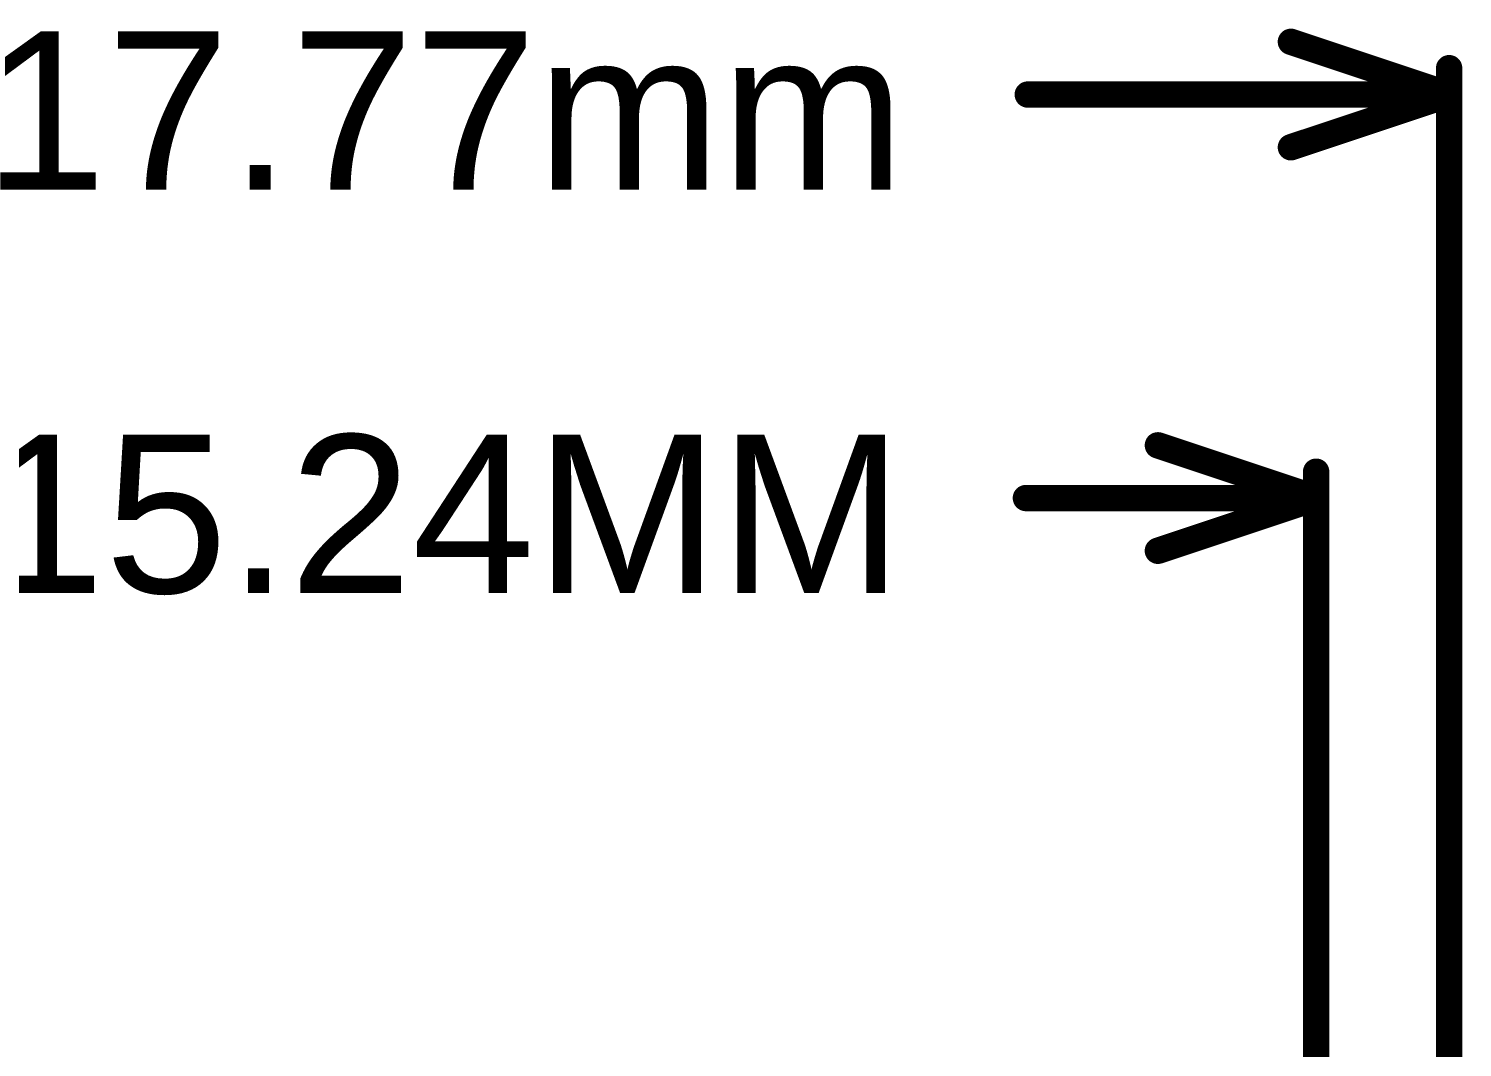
# Model space of a CAD drawing. Header units: millimetres. Extents: x 83.1 to 113.9, y 69.5 to 112.2.
# Drawn here: x 95.22 to 109.03, y 102.43 to 112.24 of the extents above; entities that cross this region are included whole.
import ezdxf

# ---------------------------------------------------------------- set-up
doc = ezdxf.new("R2010")
doc.units = ezdxf.units.MM
doc.layers.add('Mechanical15', color=56, linetype='Continuous')
doc.styles.add('Arial', font='arial.ttf', dxfattribs={"height": 0.2})

msp = doc.modelspace()

# ---------------------------------------------------------------- linework, layer by layer
at = {"layer": 'Mechanical15', "const_width": 0.254}
for points in [[(107.376, 112.116), (108.9, 111.608)], [(108.9, 100.401), (108.9, 111.862)], [(104.842, 111.608), (108.9, 111.608)], [(107.376, 111.1), (108.9, 111.608)], [(106.096, 108.229), (107.62, 107.721)], [(107.62, 95.289), (107.62, 107.975)], [(104.824, 107.721), (107.62, 107.721)], [(106.096, 107.213), (107.62, 107.721)]]:
    msp.add_lwpolyline(points, dxfattribs=at)
at = {"layer": 'Mechanical15', "const_width": 0.127}
for points in [[(107.313, 112.116, 1), (107.44, 112.116, 1)], [(108.837, 111.862, 1), (108.964, 111.862, 1)], [(104.779, 111.608, 1), (104.906, 111.608, 1)], [(108.837, 111.608, 1), (108.964, 111.608, 1)], [(108.837, 111.608, 1), (108.964, 111.608, 1)], [(108.837, 111.608, 1), (108.964, 111.608, 1)], [(107.313, 111.1, 1), (107.44, 111.1, 1)], [(106.032, 108.229, 1), (106.159, 108.229, 1)], [(107.556, 107.975, 1), (107.683, 107.975, 1)], [(104.761, 107.721, 1), (104.888, 107.721, 1)], [(107.556, 107.721, 1), (107.683, 107.721, 1)], [(107.556, 107.721, 1), (107.683, 107.721, 1)], [(107.556, 107.721, 1), (107.683, 107.721, 1)], [(106.032, 107.213, 1), (106.159, 107.213, 1)]]:
    msp.add_lwpolyline(points, format="xyb", close=True, dxfattribs=at)

# ---------------------------------------------------------------- texts
at = {"layer": 'Mechanical15', "style": 'Arial'}
for s, p in [('17.77mm', (94.787, 110.693)), ('15.24MM', (94.769, 106.807))]:
    msp.add_text(s, height=1.524, dxfattribs=at).set_placement(p)

doc.saveas('drawing.dxf')
